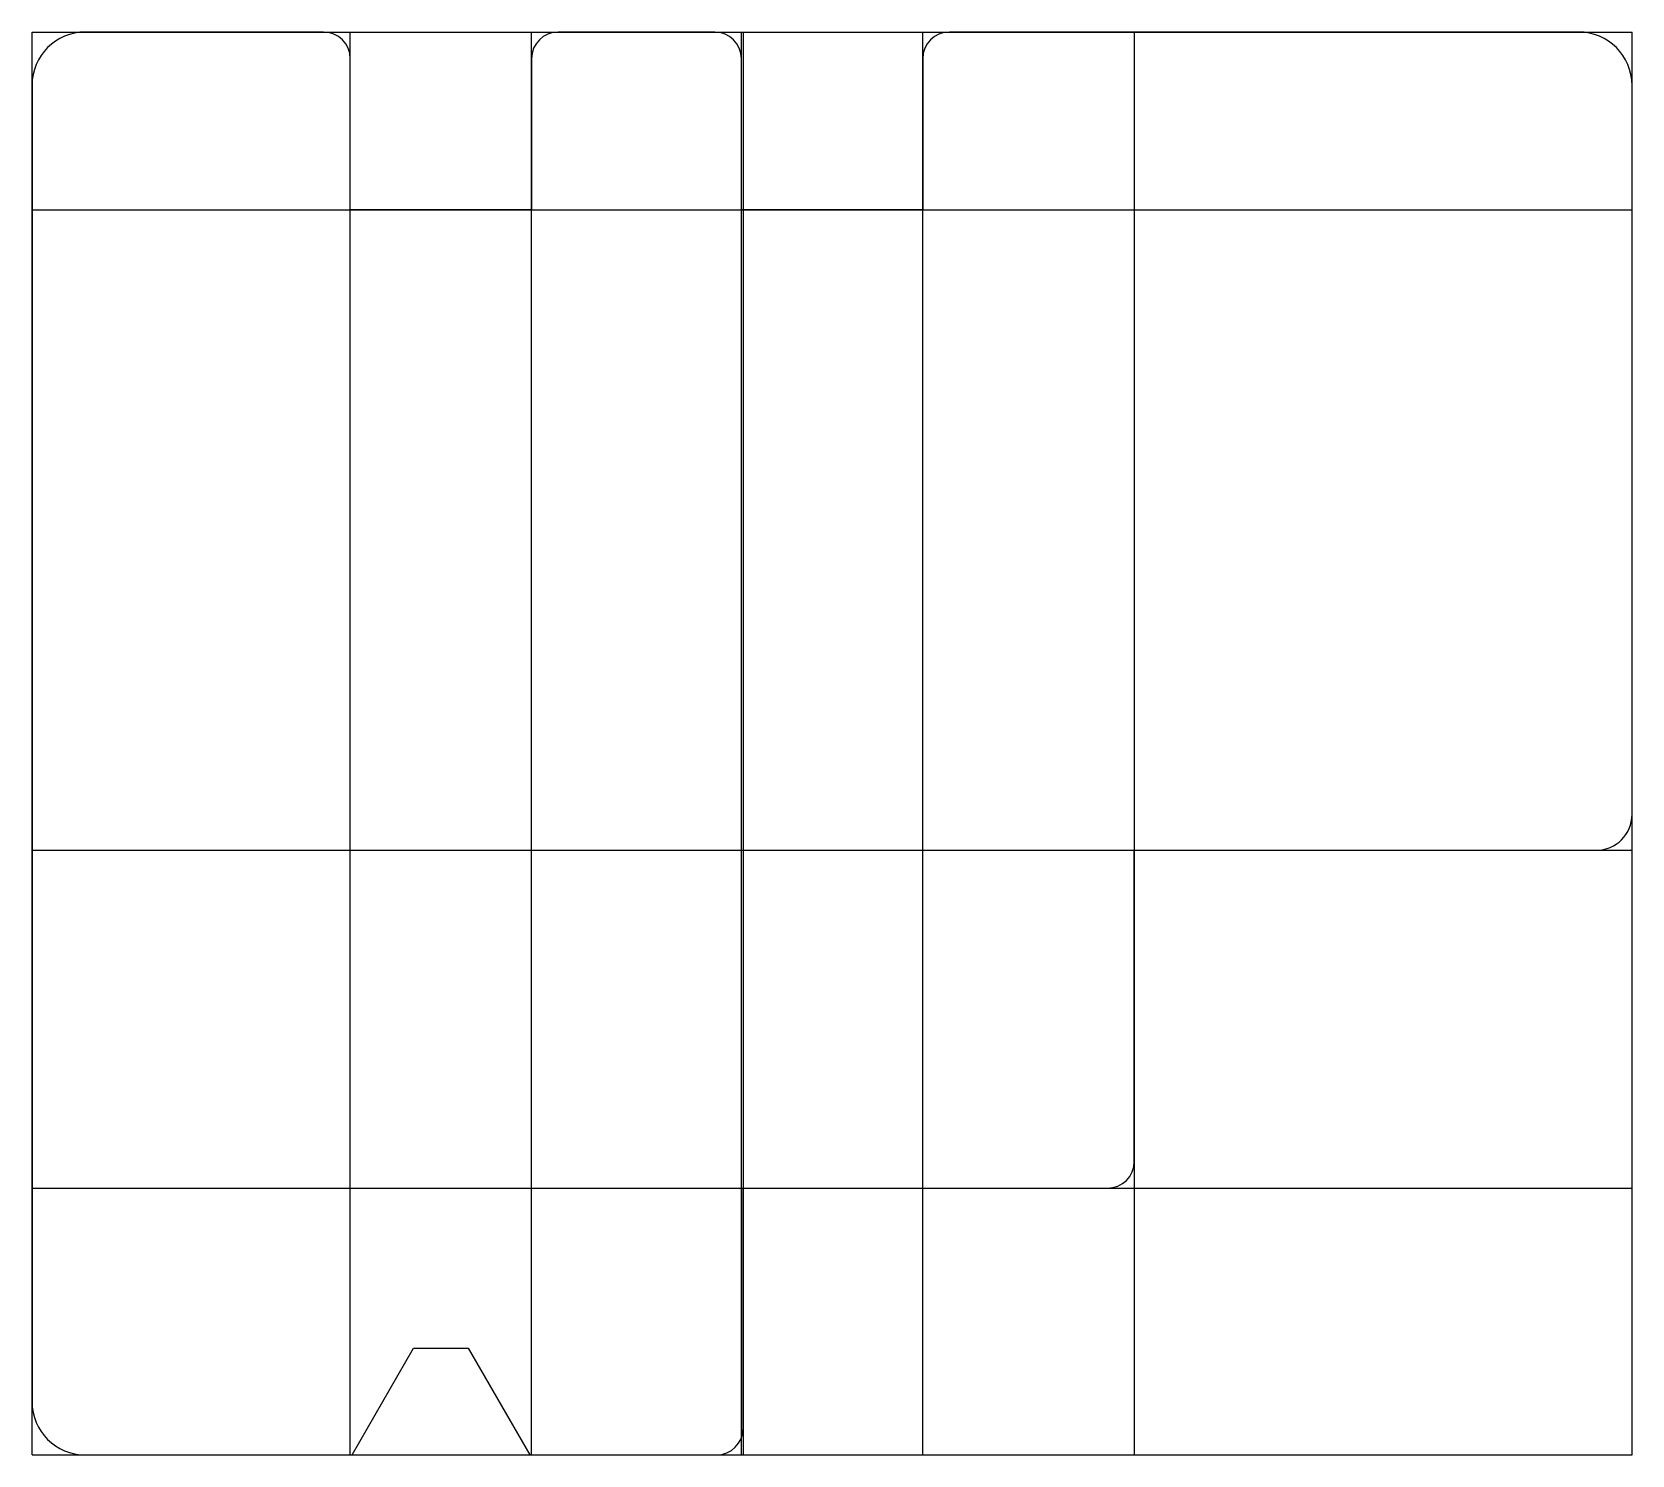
# Model space of a CAD drawing. Extents: x -17.9 to 72.1, y -70.3 to 9.7.
import ezdxf

# ---------------------------------------------------------------- set-up
doc = ezdxf.new("R2010")
doc.units = 0
doc.layers.get('0').update_dxf_attribs({"linetype": 'CONTINUOUS'})

msp = doc.modelspace()

# ---------------------------------------------------------------- linework, layer by layer
at = {"linetype": 'CONTINUOUS'}
for p, q in [((-17.9, 9.68), (72.1, 9.68)), ((-17.9, -70.32), (-17.9, 9.68)), ((-1.5, 9.68), (-14.9, 9.68)), ((-1.5, 9.68), (-14.9, 9.68)), ((-1.5, 9.68), (-14.9, 9.68)), ((0, -70.32), (0, 9.68)), ((10.2, -70.32), (10.2, 9.68)), ((20.5, 9.68), (11.7, 9.68)), ((20.5, 9.68), (11.7, 9.68)), ((20.5, 9.68), (11.7, 9.68)), ((22, -70.32), (22, 9.68)), ((22.1, 9.68), (22.1, -70.32)), ((32.2, -70.32), (32.2, 9.68)), ((69.1, 9.68), (33.7, 9.68)), ((69.1, 9.68), (33.7, 9.68)), ((69.1, 9.68), (33.7, 9.68)), ((44.1, 9.68), (44.1, -70.32)), ((72.1, -70.32), (72.1, 9.68)), ((0, -0.32), (0, 8.18)), ((0, -0.32), (0, 8.18)), ((0, -0.32), (0, 8.18)), ((10.2, 8.18), (10.2, -0.32)), ((10.2, 8.18), (10.2, -0.32)), ((10.2, 8.18), (10.2, -0.32)), ((22, -0.32), (22, 8.18)), ((22, -0.32), (22, 8.18)), ((22, -0.32), (22, 8.18)), ((32.2, 8.18), (32.2, -0.32)), ((32.2, 8.18), (32.2, -0.32)), ((32.2, 8.18), (32.2, -0.32)), ((-17.9, 6.68), (-17.9, -67.32)), ((-17.9, 6.68), (-17.9, -67.32)), ((-17.9, 6.68), (-17.9, -67.32)), ((72.1, -34.32), (72.1, 6.68)), ((72.1, -34.32), (72.1, 6.68)), ((72.1, -34.32), (72.1, 6.68)), ((-17.9, -0.32), (72.1, -0.32)), ((10.2, -0.32), (0, -0.32)), ((10.2, -0.32), (0, -0.32)), ((10.2, -0.32), (0, -0.32)), ((32.2, -0.32), (22, -0.32)), ((32.2, -0.32), (22, -0.32)), ((32.2, -0.32), (22, -0.32)), ((-17.9, -36.32), (72.1, -36.32)), ((44.1, -53.82), (44.1, -36.32)), ((44.1, -36.32), (70.1, -36.32)), ((44.1, -53.82), (44.1, -36.32)), ((44.1, -36.32), (70.1, -36.32)), ((44.1, -53.82), (44.1, -36.32)), ((44.1, -36.32), (70.1, -36.32)), ((-17.9, -55.32), (72.1, -55.32)), ((22.1, -68.82), (22.1, -55.32)), ((22.1, -55.32), (42.6, -55.32)), ((22.1, -68.82), (22.1, -55.32)), ((22.1, -55.32), (42.6, -55.32)), ((22.1, -68.82), (22.1, -55.32)), ((22.1, -55.32), (42.6, -55.32)), ((0.1, -70.32), (3.56, -64.32)), ((0.1, -70.32), (3.56, -64.32)), ((0.1, -70.32), (3.56, -64.32)), ((3.56, -64.32), (6.64, -64.32)), ((3.56, -64.32), (6.64, -64.32)), ((3.56, -64.32), (6.64, -64.32)), ((6.64, -64.32), (10.1, -70.32)), ((6.64, -64.32), (10.1, -70.32)), ((6.64, -64.32), (10.1, -70.32)), ((-17.9, -70.32), (72.1, -70.32)), ((-14.9, -70.32), (0.1, -70.32)), ((-14.9, -70.32), (0.1, -70.32)), ((-14.9, -70.32), (0.1, -70.32)), ((10.1, -70.32), (20.6, -70.32)), ((10.1, -70.32), (20.6, -70.32)), ((10.1, -70.32), (20.6, -70.32))]:
    msp.add_line(p, q, dxfattribs=at)
for centre, radius, start, end in [((-14.9, 6.68), 3, 90, 180), ((-14.9, 6.68), 3, 90, 180), ((-14.9, 6.68), 3, 90, 180), ((-1.5, 8.18), 1.5, 0, 90), ((-1.5, 8.18), 1.5, 0, 90), ((-1.5, 8.18), 1.5, 0, 90), ((11.7, 8.18), 1.5, 90, 180), ((11.7, 8.18), 1.5, 90, 180), ((11.7, 8.18), 1.5, 90, 180), ((20.5, 8.18), 1.5, 0, 90), ((20.5, 8.18), 1.5, 0, 90), ((20.5, 8.18), 1.5, 0, 90), ((33.7, 8.18), 1.5, 90, 180), ((33.7, 8.18), 1.5, 90, 180), ((33.7, 8.18), 1.5, 90, 180), ((69.1, 6.68), 3, 0, 90), ((69.1, 6.68), 3, 0, 90), ((69.1, 6.68), 3, 0, 90), ((70.1, -34.32), 2, 270, 0), ((70.1, -34.32), 2, 270, 0), ((70.1, -34.32), 2, 270, 0), ((42.6, -53.82), 1.5, 270, 0), ((42.6, -53.82), 1.5, 270, 0), ((42.6, -53.82), 1.5, 270, 0), ((-14.9, -67.32), 3, 180, 270), ((-14.9, -67.32), 3, 180, 270), ((-14.9, -67.32), 3, 180, 270), ((20.6, -68.82), 1.5, 270, 0), ((20.6, -68.82), 1.5, 270, 0), ((20.6, -68.82), 1.5, 270, 0)]:
    msp.add_arc(centre, radius, start, end, dxfattribs=at)

doc.saveas('drawing.dxf')
